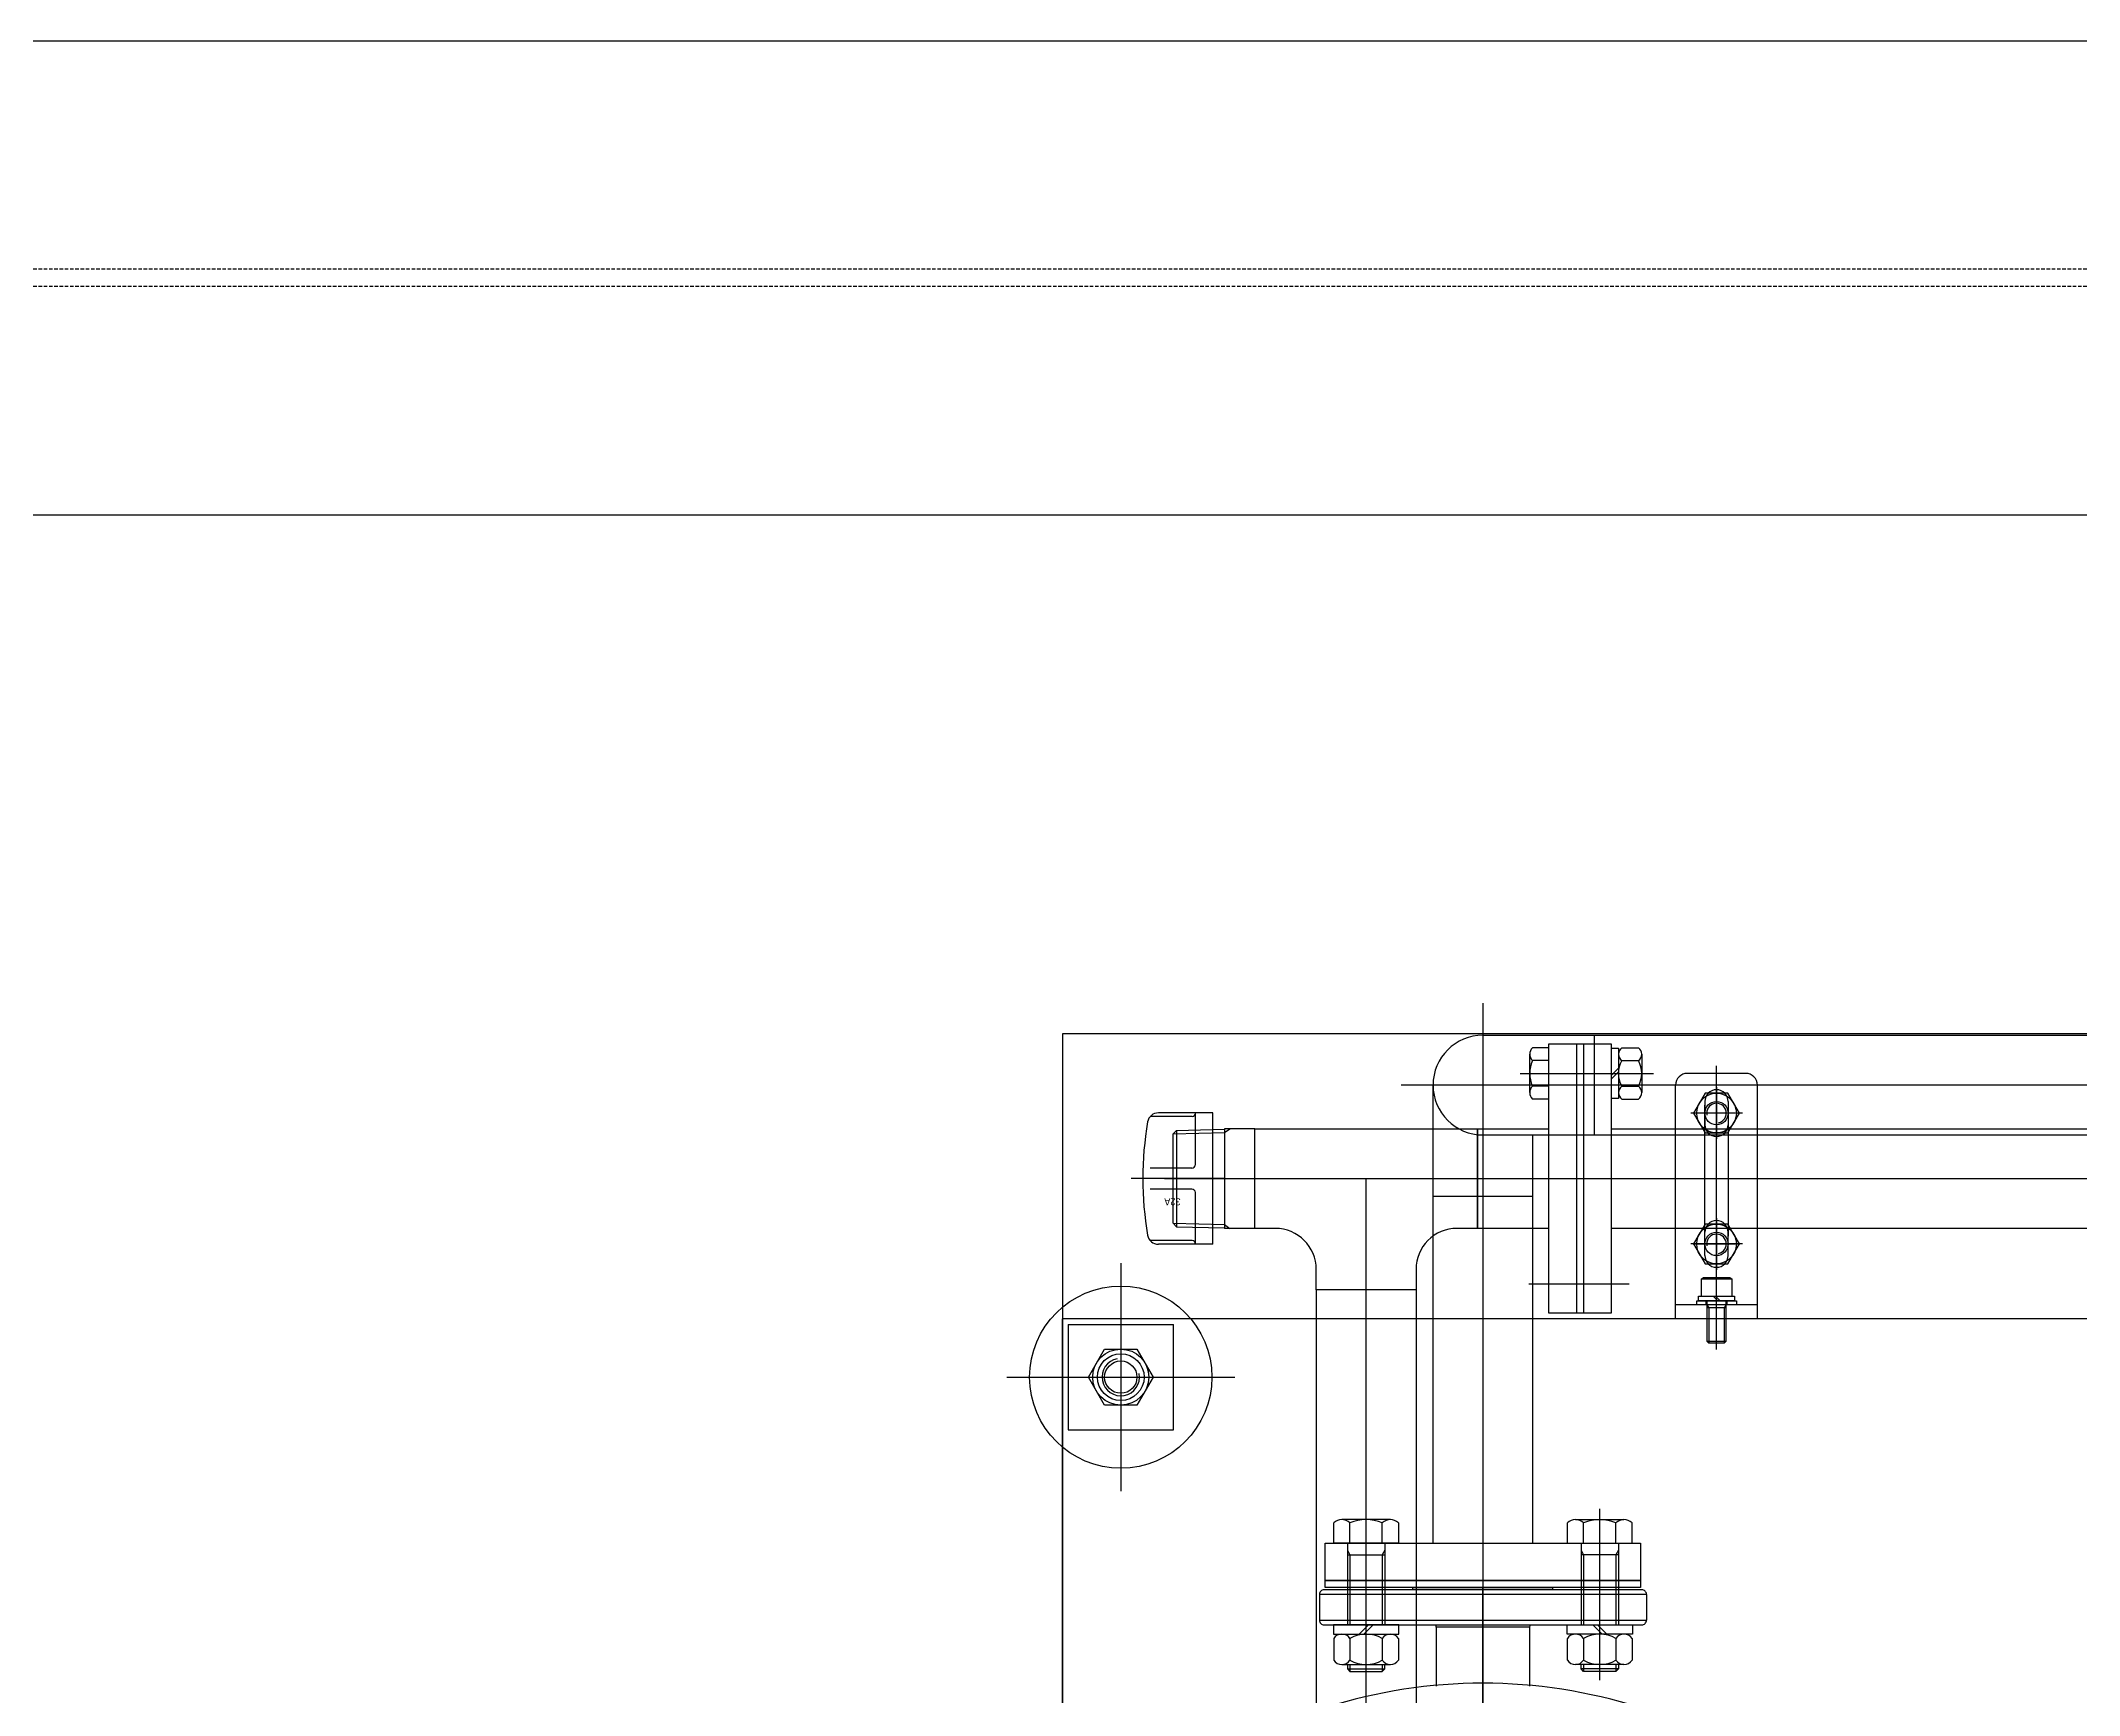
# Model space of a CAD drawing. Header units: millimetres. Extents: x 4080735 to 4152075, y -451436 to -400976.
# Drawn here: x 4111920 to 4112793, y -424370 to -423662 of the extents above; entities that cross this region are included whole.
import ezdxf

# ---------------------------------------------------------------- set-up
doc = ezdxf.new("R2010")
doc.units = ezdxf.units.MM
doc.header["$LTSCALE"] = 60
doc.linetypes.add('HIDDEN', pattern=[0.375, 0.25, -0.125])
doc.layers.add('EQUIPMENT', color=6, linetype='Continuous')
doc.styles.add('유형33', font='')
doc.styles.get('유형33').set_extended_font_data('Gulim')

# ---------------------------------------------------------------- blocks, each defined once
blk = doc.blocks.new('외각')
at = {"color": 8, "linetype": 'HIDDEN', "ltscale": 0.1}
for p, q in [((-15016, 2022.1), (-30016, 2022.1)), ((-15016, 2014.61), (-30016, 2014.61))]:
    blk.add_line(p, q, dxfattribs=at)
at = {"color": 8}
blk.add_lwpolyline([(-15016, 1916.86), (-30016, 1916.86), (-30016, 2119.86), (-15016, 2119.86)], close=True, dxfattribs=at)
blk = doc.blocks.new('EQ')
at = {"layer": 'EQUIPMENT', "color": 253}
for p, q in [((-2999.98, 17894.63), (-2999.98, 17212.65)), ((-1580, 17881.63), (-3180, 17881.63)), ((-3180, 17881.63), (-3180, 15731.63)), ((-2999.98, 17880.98), (-2457.6, 17880.98)), ((-2952.38, 17880.98), (-2952.38, 17838.28)), ((-2979.98, 17856.41), (-2979.98, 17872.86)), ((-2971.98, 17875.6), (-2978.84, 17875.6)), ((-2971.98, 17870.12), (-2978.84, 17870.12)), ((-2971.98, 17877.13), (-2971.98, 17762.13)), ((-2944.98, 17877.13), (-2971.98, 17877.13)), ((-2959.98, 17877.13), (-2959.98, 17762.13)), ((-2956.98, 17877.13), (-2956.98, 17762.13)), ((-2944.98, 17762.13), (-2944.98, 17877.13)), ((-2944.98, 17875.38), (-2941.98, 17875.38)), ((-2944.98, 17853.88), (-2944.98, 17875.38)), ((-2941.98, 17875.38), (-2941.98, 17853.88)), ((-2940.55, 17875.6), (-2933.41, 17875.6)), ((-2940.55, 17870.12), (-2933.41, 17870.12)), ((-2931.98, 17872.86), (-2931.98, 17856.41)), ((-2983.98, 17864.63), (-2926.96, 17864.63)), ((-2944.98, 17863.88), (-2941.98, 17866.88)), ((-2944.98, 17862.38), (-2941.98, 17865.38)), ((-2887.5, 17864.64), (-2912.5, 17864.64)), ((-2900, 17746.51), (-2900, 17867.89)), ((-2457.6, 17859.63), (-3034.98, 17859.63)), ((-3021.33, 17663.63), (-3021.33, 17859.63)), ((-2971.98, 17859.15), (-2978.84, 17859.15)), ((-2971.98, 17853.66), (-2978.84, 17853.66)), ((-2941.98, 17853.88), (-2944.98, 17853.88)), ((-2940.55, 17859.15), (-2933.41, 17859.15)), ((-2940.55, 17853.66), (-2933.41, 17853.66)), ((-2917.5, 17759.64), (-2917.5, 17859.64)), ((-2904.91, 17856.14), (-2909.81, 17847.64)), ((-2905, 17852.64), (-2905, 17842.64)), ((-2895.09, 17856.14), (-2904.91, 17856.14)), ((-2900, 17858.69), (-2900, 17836.59)), ((-2890.19, 17847.64), (-2895.09, 17856.14)), ((-2895, 17852.64), (-2895, 17842.64)), ((-2882.5, 17759.64), (-2882.5, 17859.64)), ((-3124.49, 17846.22), (-3142.36, 17846.22)), ((-3115.58, 17847.76), (-3138.89, 17847.76)), ((-3123.08, 17825.63), (-3123.08, 17847.76)), ((-3115.58, 17791.51), (-3115.58, 17847.76)), ((-2888.95, 17847.64), (-2911.05, 17847.64)), ((-2890, 17847.64), (-2910, 17847.64)), ((-2909.81, 17847.64), (-2904.91, 17839.14)), ((-2905, 17795.04), (-2905, 17851.04)), ((-2895.09, 17839.14), (-2890.19, 17847.64)), ((-2895, 17851.04), (-2895, 17795.04)), ((-3132.58, 17838.71), (-3131.1, 17840.24)), ((-3132.58, 17838.71), (-3110.58, 17839.28)), ((-3132.58, 17800.55), (-3132.58, 17838.71)), ((-3131.1, 17840.24), (-3110.58, 17840.75)), ((-3131.1, 17840.24), (-3131.1, 17799.03)), ((-3115.58, 17800.55), (-3115.58, 17838.71)), ((-3097.58, 17840.98), (-3110.58, 17840.98)), ((-3110.58, 17840.98), (-3110.58, 17798.28)), ((-3110.58, 17839.28), (-3108.33, 17840.98)), ((-3097.58, 17798.28), (-3097.58, 17840.98)), ((-3097.58, 17840.98), (-3002.38, 17840.98)), ((-3002.38, 17840.98), (-3002.38, 17798.28)), ((-3002.38, 17798.28), (-3002.38, 17840.98)), ((-3002.38, 17840.98), (-2971.98, 17840.98)), ((-2999.98, 17838.28), (-2457.6, 17838.28)), ((-2978.63, 17663.63), (-2978.63, 17838.28)), ((-2944.98, 17840.98), (-2187.5, 17840.98)), ((-2904.91, 17839.14), (-2895.09, 17839.14)), ((-3110.58, 17819.63), (-3150.58, 17819.63)), ((-3124.58, 17824.13), (-3142.36, 17824.13)), ((-3136.29, 17819.63), (-2161.44, 17819.63)), ((-3049.98, 17236.46), (-3049.98, 17819.63)), ((-2919.75, 17819.64), (-2880.25, 17819.64)), ((-3124.58, 17815.13), (-3142.36, 17815.13)), ((-3123.08, 17791.51), (-3123.08, 17813.63)), ((-3021.33, 17812.03), (-2978.63, 17812.03)), ((-3132.58, 17800.55), (-3131.1, 17799.03)), ((-3132.58, 17800.55), (-3110.58, 17799.99)), ((-3110.58, 17799.99), (-3108.33, 17798.28)), ((-2904.91, 17800.14), (-2909.81, 17791.64)), ((-2895.09, 17800.14), (-2904.91, 17800.14)), ((-2900, 17802.69), (-2900, 17780.59)), ((-2890.19, 17791.64), (-2895.09, 17800.14)), ((-3124.49, 17793.05), (-3142.36, 17793.05)), ((-3115.58, 17791.51), (-3138.89, 17791.51)), ((-3131.1, 17799.03), (-3110.58, 17798.51)), ((-3097.58, 17798.28), (-3110.58, 17798.28)), ((-3088.83, 17798.28), (-3097.58, 17798.28)), ((-3002.38, 17798.28), (-3011.13, 17798.28)), ((-2971.98, 17798.28), (-3002.38, 17798.28)), ((-2691.35, 17798.28), (-2944.98, 17798.28)), ((-2888.95, 17791.64), (-2911.05, 17791.64)), ((-2910, 17791.64), (-2890, 17791.64)), ((-2909.81, 17791.64), (-2904.91, 17783.14)), ((-2905, 17786.64), (-2905, 17796.64)), ((-2895.09, 17783.14), (-2890.19, 17791.64)), ((-2895, 17786.64), (-2895, 17796.64)), ((-3155, 17783.44), (-3155, 17685.83)), ((-2904.91, 17783.14), (-2895.09, 17783.14)), ((-3071.33, 17772.03), (-3071.33, 17780.78)), ((-3028.63, 17780.78), (-3028.63, 17772.03)), ((-2980.4, 17774.63), (-2937.42, 17774.63)), ((-2906.5, 17776.74), (-2905.63, 17777.24)), ((-2906.5, 17769.24), (-2906.5, 17776.74)), ((-2906.5, 17776.74), (-2893.5, 17776.74)), ((-2905.63, 17777.24), (-2894.37, 17777.24)), ((-2894.37, 17777.24), (-2893.5, 17776.74)), ((-2893.5, 17776.74), (-2893.5, 17769.24)), ((-3028.63, 17772.03), (-3071.33, 17772.03)), ((-3071.33, 17772.03), (-3071.33, 17319.23)), ((-3028.63, 17772.03), (-3028.63, 17319.23)), ((-2882.5, 17765.64), (-2917.5, 17765.64)), ((-2908.5, 17765.64), (-2908.5, 17767.24)), ((-2908.5, 17767.24), (-2891.5, 17767.24)), ((-2891.5, 17765.64), (-2908.5, 17765.64)), ((-2907.7, 17767.24), (-2907.7, 17769.24)), ((-2907.7, 17769.24), (-2892.3, 17769.24)), ((-2892.3, 17767.24), (-2907.7, 17767.24)), ((-2904.5, 17765.64), (-2904.5, 17767.24)), ((-2904, 17749.91), (-2904, 17767.24)), ((-2904, 17765.41), (-2903.32, 17764.24)), ((-2899.5, 17767.24), (-2901.5, 17769.24)), ((-2898.5, 17767.24), (-2900.5, 17769.24)), ((-2896, 17765.41), (-2896.68, 17764.24)), ((-2896, 17767.24), (-2896, 17749.91)), ((-2895.5, 17765.64), (-2895.5, 17767.24)), ((-2892.3, 17769.24), (-2892.3, 17767.24)), ((-2891.5, 17767.24), (-2891.5, 17765.64)), ((-1810, 17759.63), (-3180, 17759.63)), ((-3180, 16409.63), (-3180, 17759.63)), ((-3177.5, 17757.13), (-3132.5, 17757.13)), ((-3177.5, 17757.13), (-3177.5, 17712.13)), ((-3132.5, 17712.13), (-3132.5, 17757.13)), ((-2971.98, 17762.13), (-2944.98, 17762.13)), ((-2882.5, 17759.64), (-2917.5, 17759.64)), ((-2896, 17764.24), (-2904, 17764.24)), ((-2903.32, 17764.24), (-2903.32, 17749.24)), ((-2896.68, 17764.24), (-2896.68, 17749.24)), ((-2903.32, 17749.24), (-2904, 17749.91)), ((-2896, 17749.91), (-2904, 17749.91)), ((-2896.68, 17749.24), (-2903.32, 17749.24)), ((-2896, 17749.91), (-2896.68, 17749.24)), ((-3168.86, 17734.63), (-3161.93, 17746.63)), ((-3161.93, 17746.63), (-3148.07, 17746.63)), ((-3148.07, 17746.63), (-3141.14, 17734.63)), ((-3203.81, 17734.63), (-3106.19, 17734.63)), ((-3161.93, 17722.63), (-3168.86, 17734.63)), ((-3141.14, 17734.63), (-3148.07, 17722.63)), ((-3148.07, 17722.63), (-3161.93, 17722.63)), ((-3177.5, 17712.13), (-3132.5, 17712.13)), ((-3050, 17604.97), (-3050, 17678.31)), ((-2950, 17604.97), (-2950, 17678.31)), ((-3063.86, 17663.63), (-3063.86, 17672.21)), ((-3039.61, 17673.63), (-3060.39, 17673.63)), ((-3056.93, 17663.63), (-3056.93, 17672.21)), ((-3050, 17633.63), (-3050, 17674.19)), ((-3043.07, 17663.63), (-3043.07, 17672.21)), ((-3036.14, 17672.21), (-3036.14, 17663.63)), ((-2963.86, 17672.21), (-2963.86, 17663.63)), ((-2960.39, 17673.63), (-2939.61, 17673.63)), ((-2956.93, 17663.63), (-2956.93, 17672.21)), ((-2950, 17633.63), (-2950, 17674.19)), ((-2943.07, 17663.63), (-2943.07, 17672.21)), ((-2936.14, 17663.63), (-2936.14, 17672.21)), ((-3067.5, 17663.63), (-2932.5, 17663.63)), ((-3067.5, 17647.63), (-3067.5, 17663.63)), ((-3036.14, 17663.63), (-3063.86, 17663.63)), ((-3058, 17663.63), (-3058, 17628.63)), ((-3058, 17660.51), (-3056.92, 17658.63)), ((-3042, 17660.51), (-3043.08, 17658.63)), ((-3042, 17663.63), (-3042, 17628.63)), ((-2963.86, 17663.63), (-2936.14, 17663.63)), ((-2958, 17663.63), (-2958, 17628.63)), ((-2958, 17660.51), (-2956.92, 17658.63)), ((-2942, 17660.51), (-2943.08, 17658.63)), ((-2942, 17663.63), (-2942, 17628.63)), ((-2932.5, 17663.63), (-2932.5, 17647.63)), ((-3058, 17658.63), (-3042, 17658.63)), ((-3056.92, 17658.63), (-3056.92, 17628.63)), ((-3043.08, 17658.63), (-3043.08, 17628.63)), ((-2942, 17658.63), (-2958, 17658.63)), ((-2956.92, 17658.63), (-2956.92, 17628.63)), ((-2943.08, 17658.63), (-2943.08, 17628.63)), ((-2932, 17643.63), (-3068, 17643.63)), ((-2932.5, 17647.63), (-3067.5, 17647.63)), ((-3067.5, 17644.63), (-3067.5, 17647.63)), ((-3067.5, 17647.63), (-2932.5, 17647.63)), ((-2932.5, 17644.63), (-3067.5, 17644.63)), ((-3030, 17643.63), (-3030, 17644.63)), ((-3030, 17644.63), (-2970, 17644.63)), ((-3000, 17394.63), (-3000, 17644.63)), ((-2970, 17643.63), (-2970, 17644.63)), ((-2932.5, 17647.63), (-2932.5, 17644.63)), ((-3070, 17641.63), (-3070, 17630.63)), ((-2930, 17641.63), (-3070, 17641.63)), ((-2930, 17641.63), (-2930, 17630.63)), ((-3070, 17630.63), (-2930, 17630.63)), ((-3068, 17628.63), (-2932, 17628.63)), ((-3064, 17628.63), (-3064, 17624.63)), ((-3036, 17628.63), (-3064, 17628.63)), ((-3049, 17628.63), (-3053, 17624.63)), ((-3047, 17628.63), (-3051, 17624.63)), ((-3036, 17624.63), (-3036, 17628.63)), ((-3020, 17627.63), (-3020, 17602.33)), ((-2980, 17627.63), (-3020, 17627.63)), ((-2980, 17627.63), (-2980, 17602.33)), ((-2964, 17624.63), (-2964, 17628.63)), ((-2964, 17628.63), (-2936, 17628.63)), ((-2953, 17628.63), (-2949, 17624.63)), ((-2951, 17628.63), (-2947, 17624.63)), ((-2936, 17628.63), (-2936, 17624.63)), ((-3064, 17624.63), (-3036, 17624.63)), ((-3063.86, 17622.78), (-3063.86, 17613.49)), ((-3056.93, 17622.78), (-3056.93, 17613.49)), ((-3043.07, 17622.78), (-3043.07, 17613.49)), ((-3036.14, 17622.78), (-3036.14, 17613.49)), ((-2936, 17624.63), (-2964, 17624.63)), ((-2963.86, 17622.78), (-2963.86, 17613.49)), ((-2956.93, 17622.78), (-2956.93, 17613.49)), ((-2943.07, 17622.78), (-2943.07, 17613.49)), ((-2936.14, 17622.78), (-2936.14, 17613.49)), ((-3060.39, 17611.63), (-3039.61, 17611.63)), ((-3058, 17611.63), (-3058, 17609.72)), ((-3058, 17609.72), (-3056.92, 17608.63)), ((-3058, 17609.72), (-3042, 17609.72)), ((-3056.92, 17611.63), (-3056.92, 17608.63)), ((-3056.92, 17608.63), (-3043.08, 17608.63)), ((-3043.08, 17611.63), (-3043.08, 17608.63)), ((-3043.08, 17608.63), (-3042, 17609.72)), ((-3042, 17609.72), (-3042, 17611.63)), ((-2939.61, 17611.63), (-2960.39, 17611.63)), ((-2958, 17609.72), (-2958, 17611.63)), ((-2956.92, 17608.63), (-2958, 17609.72)), ((-2942, 17609.72), (-2958, 17609.72)), ((-2956.92, 17611.63), (-2956.92, 17608.63)), ((-2943.08, 17608.63), (-2956.92, 17608.63)), ((-2943.08, 17611.63), (-2943.08, 17608.63)), ((-2942, 17609.72), (-2943.08, 17608.63)), ((-2942, 17611.63), (-2942, 17609.72))]:
    blk.add_line(p, q, dxfattribs=at)
for centre, radius in [((-2900, 17847.64), 8.5), ((-2900, 17847.64), 5), ((-2900, 17791.64), 8.5), ((-2900, 17791.64), 5), ((-3155, 17734.63), 39), ((-3155, 17734.63), 12), ((-3155, 17734.63), 10), ((-3155, 17734.63), 6.92)]:
    blk.add_circle(centre, radius, dxfattribs=at)
for centre, radius, start, end in [((-2999.98, 17859.63), 21.35, 90, 270), ((-2976.12, 17872.86), 3.86, 134.75369, 225.24631), ((-2966.25, 17864.63), 13.73, 156.45972, 203.54028), ((-2938.63, 17872.86), 3.35, 124.96841, 235.03159), ((-2930.74, 17864.63), 11.24, 150.80233, 209.19767), ((-2935.33, 17872.86), 3.35, 304.96841, 55.03159), ((-2943.22, 17864.63), 11.24, 330.80233, 29.19767), ((-2912.5, 17859.64), 5, 90, 180), ((-2887.5, 17859.64), 5, 0, 90), ((-2976.12, 17856.41), 3.86, 134.75369, 225.24631), ((-2938.63, 17856.41), 3.35, 124.96841, 235.03159), ((-2935.33, 17856.41), 3.35, 304.96841, 55.03159), ((-2900, 17852.64), 5, 0, 180), ((-3003.08, 17819.63), 142.5, 170.20823, 189.79177), ((-3138.89, 17843.07), 4.69, 90, 170.20823), ((-3124.49, 17847.63), 1.41, 270, 0), ((-2900, 17847.64), 4.19, 281.90324, 191.90324), ((-2900, 17842.64), 5, 180, 0), ((-3124.58, 17825.63), 1.5, 270, 0), ((-3124.58, 17813.63), 1.5, 0, 90), ((-2900, 17796.64), 5, 0, 180), ((-3138.89, 17796.2), 4.69, 189.79177, 270), ((-3124.49, 17791.64), 1.41, 0, 90), ((-3088.83, 17780.78), 17.5, 0, 90), ((-3011.13, 17780.78), 17.5, 90, 180.00034), ((-2900, 17791.64), 4.19, 281.90324, 191.90324), ((-2900, 17786.64), 5, 180, 0), ((-3155, 17734.63), 8, 100.8, 10.8), ((-3060.39, 17668.72), 4.91, 45.17818, 134.82182), ((-3050, 17656.12), 17.51, 66.6982, 113.3018), ((-3039.61, 17668.72), 4.91, 45.17818, 134.82182), ((-2960.39, 17668.72), 4.91, 45.17818, 134.82182), ((-2950, 17656.12), 17.51, 66.6982, 113.3018), ((-2939.61, 17668.72), 4.91, 45.17818, 134.82182), ((-3068, 17641.63), 2, 89.99998, 180), ((-2932, 17641.63), 2, 0, 90.00002), ((-3068, 17630.63), 2, 180, 270.00002), ((-3023, 17627.63), 3, 0, 19.5701), ((-2977, 17627.63), 3, 160.4299, 180), ((-2932, 17630.63), 2, 269.99998, 0), ((-3060.39, 17620.48), 4.16, 33.60751, 146.39249), ((-3050, 17610.78), 13.85, 59.98864, 120.01136), ((-3039.61, 17620.48), 4.16, 33.60751, 146.39249), ((-2960.39, 17620.48), 4.16, 33.60751, 146.39249), ((-2950, 17610.78), 13.85, 59.98864, 120.01136), ((-2939.61, 17620.48), 4.16, 33.60751, 146.39249), ((-3060.39, 17615.79), 4.16, 213.60751, 326.39249), ((-3050, 17625.49), 13.85, 239.98864, 300.01136), ((-3039.61, 17615.79), 4.16, 213.60751, 326.39249), ((-2960.39, 17615.79), 4.16, 213.60751, 326.39249), ((-2950, 17625.49), 13.85, 239.98864, 300.01136), ((-2939.61, 17615.79), 4.16, 213.60751, 326.39249), ((-3000, 17382.74), 220.88, 72.3211, 107.6789)]:
    blk.add_arc(centre, radius, start, end, dxfattribs=at)
at = {"layer": 'EQUIPMENT', "color": 253, "style": '유형33'}
blk.add_text('32A', height=3, rotation=180, dxfattribs=at).set_placement((-3129.4, 17811.2))

msp = doc.modelspace()

# ---------------------------------------------------------------- block references
at = {"color": 8}
msp.add_blockref('외각', (4129823.76, -425782), dxfattribs=at)

# ---------------------------------------------------------------- next in the draw order: block references
at = {"layer": 'EQUIPMENT', "color": 3}
msp.add_blockref('EQ', (4115537.76, -441968.78), dxfattribs=at)

doc.saveas('drawing.dxf')
